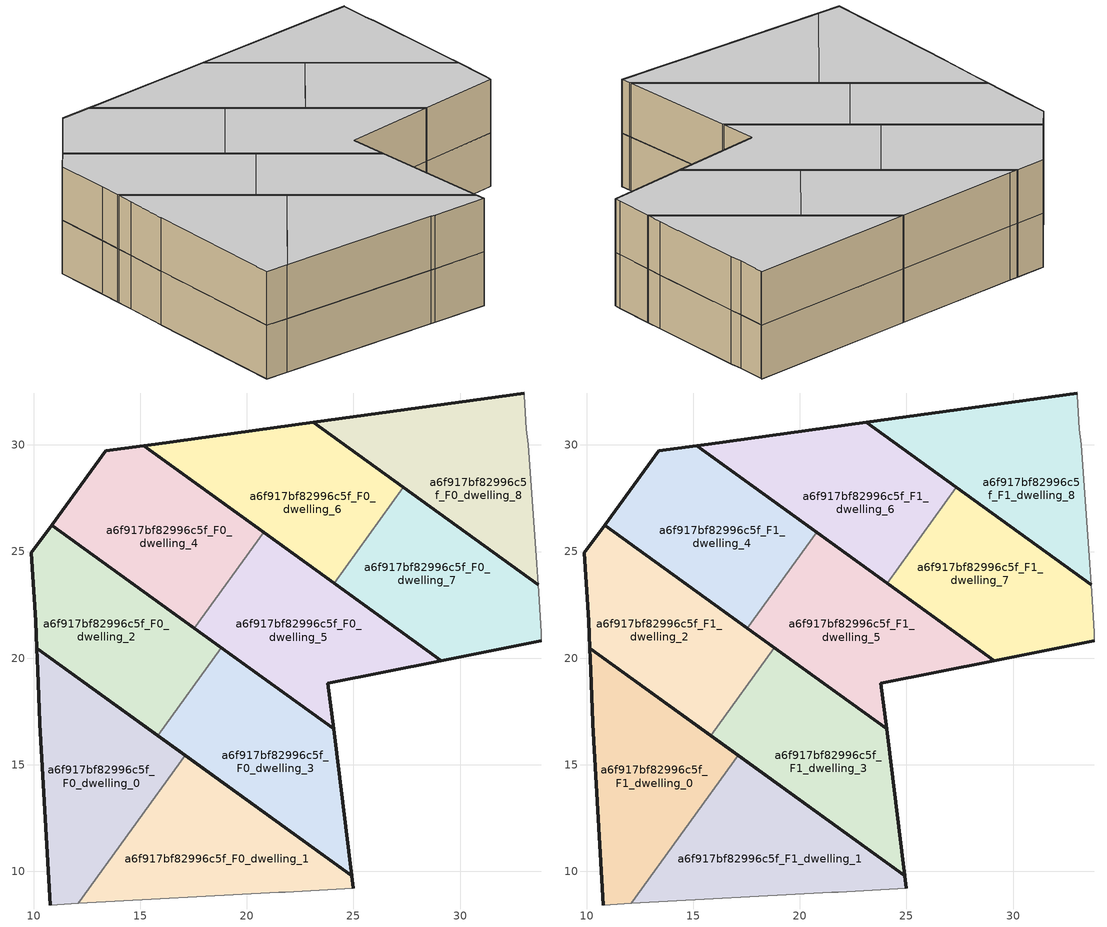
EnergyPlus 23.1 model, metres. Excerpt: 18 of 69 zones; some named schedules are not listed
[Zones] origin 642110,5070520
a6f917bf82996c5f_F0_dwelling_0
 floor ground (EU_floor_Construction): 12.1,8.5 17.11,15.44 10.14,20.48 10.19,19.43 10.29,16.97 10.29,16.93 10.79,8.43 z0
 wall outside (EU_wall_Construction): 10.79,8.43 10.29,16.93 10.29,16.97 10.19,19.43 10.14,20.48 17.11,15.44 z0:3
 wall adiabatic (EU_wall_Construction): 12.1,8.5 10.79,8.43 z0:3
 wall to a6f917bf82996c5f_F0_dwelling_1 (EU_wall_Construction): 17.11,15.44 12.1,8.5 z0:3
a6f917bf82996c5f_F0_dwelling_1
 floor ground (EU_floor_Construction): 24.99,9.22 24.92,9.8 17.11,15.44 12.1,8.5 21.49,9.02 21.79,9.02 z0
 wall outside (EU_wall_Construction): 17.11,15.44 24.92,9.8 24.99,9.22 z0:3
 wall adiabatic (EU_wall_Construction): 24.99,9.22 21.79,9.02 21.49,9.02 12.1,8.5 z0:3
a6f917bf82996c5f_F0_dwelling_2
 floor ground (EU_floor_Construction): 15.82,16.37 18.8,20.49 10.84,26.24 9.89,24.94 10.09,21.74 10.14,20.48 z0
 wall outside (EU_wall_Construction): 15.82,16.37 10.14,20.48 10.09,21.74 9.89,24.94 10.84,26.24 18.8,20.49 z0:3
 wall to a6f917bf82996c5f_F0_dwelling_3 (EU_wall_Construction): 18.8,20.49 15.82,16.37 z0:3
a6f917bf82996c5f_F0_dwelling_3
 floor ground (EU_floor_Construction): 24.92,9.8 24.06,16.69 18.8,20.49 15.82,16.37 z0
 wall outside (EU_wall_Construction): 18.8,20.49 24.06,16.69 24.92,9.8 15.82,16.37 z0:3
a6f917bf82996c5f_F0_dwelling_4
 floor ground (EU_floor_Construction): 17.54,21.4 20.79,25.9 15.16,29.97 13.39,29.74 10.84,26.24 z0
 wall outside (EU_wall_Construction): 17.54,21.4 10.84,26.24 13.39,29.74 15.16,29.97 20.79,25.9 z0:3
 wall to a6f917bf82996c5f_F0_dwelling_5 (EU_wall_Construction): 20.79,25.9 17.54,21.4 z0:3
a6f917bf82996c5f_F0_dwelling_5
 floor ground (EU_floor_Construction): 29.11,19.89 20.79,25.9 17.54,21.4 24.06,16.69 23.8,18.83 z0
 wall outside (EU_wall_Construction): 20.79,25.9 29.11,19.89 23.8,18.83 24.06,16.69 17.54,21.4 z0:3
a6f917bf82996c5f_F0_dwelling_6
 floor ground (EU_floor_Construction): 24.1,23.52 27.34,28.01 23.11,31.07 15.69,30.04 15.16,29.97 z0
 wall outside (EU_wall_Construction): 24.1,23.52 15.16,29.97 15.69,30.04 23.11,31.07 27.34,28.01 z0:3
 wall to a6f917bf82996c5f_F0_dwelling_7 (EU_wall_Construction): 27.34,28.01 24.1,23.52 z0:3
a6f917bf82996c5f_F0_dwelling_7
 floor ground (EU_floor_Construction): 33.81,20.83 33.81,21.23 33.67,23.44 27.34,28.01 24.1,23.52 29.11,19.89 z0
 wall outside (EU_wall_Construction): 33.81,20.83 29.11,19.89 24.1,23.52 / 27.34,28.01 33.67,23.44 z0:3
 wall adiabatic (EU_wall_Construction): 33.67,23.44 33.81,21.23 33.81,20.83 z0:3
a6f917bf82996c5f_F0_dwelling_8
 floor ground (EU_floor_Construction): 33.67,23.44 33.61,24.43 33.21,30.04 33.11,30.74 33.01,32.34 33.01,32.44 23.11,31.07 z0
 wall outside (EU_wall_Construction): 33.67,23.44 23.11,31.07 33.01,32.44 z0:3
 wall adiabatic (EU_wall_Construction): 33.01,32.44 33.01,32.34 33.11,30.74 33.21,30.04 33.61,24.43 33.67,23.44 z0:3
a6f917bf82996c5f_F1_dwelling_0
 floor to a6f917bf82996c5f_F0_dwelling_0 (EU_floor_Construction): 12.1,8.5 17.11,15.44 10.14,20.48 10.19,19.43 10.29,16.97 10.29,16.93 10.79,8.43 z3
 wall outside (EU_wall_Construction): 10.79,8.43 10.29,16.93 10.29,16.97 10.19,19.43 10.14,20.48 17.11,15.44 z3:6
 wall adiabatic (EU_wall_Construction): 12.1,8.5 10.79,8.43 z3:6
 wall to a6f917bf82996c5f_F1_dwelling_1 (EU_wall_Construction): 17.11,15.44 12.1,8.5 z3:6
 ceiling to a6f917bf82996c5f_F2_dwelling_0 (EU_floor_Construction): 17.11,15.44 12.1,8.5 10.79,8.43 10.29,16.93 10.29,16.97 10.19,19.43 10.14,20.48 z6
a6f917bf82996c5f_F1_dwelling_1
 floor to a6f917bf82996c5f_F0_dwelling_1 (EU_floor_Construction): 24.99,9.22 24.92,9.8 17.11,15.44 12.1,8.5 21.49,9.02 21.79,9.02 z3
 wall outside (EU_wall_Construction): 17.11,15.44 24.92,9.8 24.99,9.22 z3:6
 wall adiabatic (EU_wall_Construction): 24.99,9.22 21.79,9.02 21.49,9.02 12.1,8.5 z3:6
 ceiling to a6f917bf82996c5f_F2_dwelling_1 (EU_floor_Construction): 24.92,9.8 24.99,9.22 21.79,9.02 21.49,9.02 12.1,8.5 17.11,15.44 z6
a6f917bf82996c5f_F1_dwelling_2
 floor to a6f917bf82996c5f_F0_dwelling_2 (EU_floor_Construction): 15.82,16.37 18.8,20.49 10.84,26.24 9.89,24.94 10.09,21.74 10.14,20.48 z3
 wall outside (EU_wall_Construction): 15.82,16.37 10.14,20.48 10.09,21.74 9.89,24.94 10.84,26.24 18.8,20.49 z3:6
 wall to a6f917bf82996c5f_F1_dwelling_3 (EU_wall_Construction): 18.8,20.49 15.82,16.37 z3:6
 ceiling to a6f917bf82996c5f_F2_dwelling_2 (EU_floor_Construction): 18.8,20.49 15.82,16.37 10.14,20.48 10.09,21.74 9.89,24.94 10.84,26.24 z6
a6f917bf82996c5f_F1_dwelling_3
 floor to a6f917bf82996c5f_F0_dwelling_3 (EU_floor_Construction): 24.92,9.8 24.06,16.69 18.8,20.49 15.82,16.37 z3
 wall outside (EU_wall_Construction): 18.8,20.49 24.06,16.69 24.92,9.8 15.82,16.37 z3:6
 ceiling to a6f917bf82996c5f_F2_dwelling_3 (EU_floor_Construction): 24.06,16.69 24.92,9.8 15.82,16.37 18.8,20.49 z6
a6f917bf82996c5f_F1_dwelling_4
 floor to a6f917bf82996c5f_F0_dwelling_4 (EU_floor_Construction): 17.54,21.4 20.79,25.9 15.16,29.97 13.39,29.74 10.84,26.24 z3
 wall outside (EU_wall_Construction): 17.54,21.4 10.84,26.24 13.39,29.74 15.16,29.97 20.79,25.9 z3:6
 wall to a6f917bf82996c5f_F1_dwelling_5 (EU_wall_Construction): 20.79,25.9 17.54,21.4 z3:6
 ceiling to a6f917bf82996c5f_F2_dwelling_4 (EU_floor_Construction): 20.79,25.9 17.54,21.4 10.84,26.24 13.39,29.74 15.16,29.97 z6
a6f917bf82996c5f_F1_dwelling_5
 floor to a6f917bf82996c5f_F0_dwelling_5 (EU_floor_Construction): 29.11,19.89 20.79,25.9 17.54,21.4 24.06,16.69 23.8,18.83 z3
 wall outside (EU_wall_Construction): 20.79,25.9 29.11,19.89 23.8,18.83 24.06,16.69 17.54,21.4 z3:6
 ceiling to a6f917bf82996c5f_F2_dwelling_5 (EU_floor_Construction): 29.11,19.89 23.8,18.83 24.06,16.69 17.54,21.4 20.79,25.9 z6
a6f917bf82996c5f_F1_dwelling_6
 floor to a6f917bf82996c5f_F0_dwelling_6 (EU_floor_Construction): 24.1,23.52 27.34,28.01 23.11,31.07 15.69,30.04 15.16,29.97 z3
 wall outside (EU_wall_Construction): 24.1,23.52 15.16,29.97 15.69,30.04 23.11,31.07 27.34,28.01 z3:6
 wall to a6f917bf82996c5f_F1_dwelling_7 (EU_wall_Construction): 27.34,28.01 24.1,23.52 z3:6
 ceiling to a6f917bf82996c5f_F2_dwelling_6 (EU_floor_Construction): 27.34,28.01 24.1,23.52 15.16,29.97 15.69,30.04 23.11,31.07 z6
a6f917bf82996c5f_F1_dwelling_7
 floor to a6f917bf82996c5f_F0_dwelling_7 (EU_floor_Construction): 33.81,20.83 33.81,21.23 33.67,23.44 27.34,28.01 24.1,23.52 29.11,19.89 z3
 wall outside (EU_wall_Construction): 33.81,20.83 29.11,19.89 24.1,23.52 / 27.34,28.01 33.67,23.44 z3:6
 wall adiabatic (EU_wall_Construction): 33.67,23.44 33.81,21.23 33.81,20.83 z3:6
 ceiling to a6f917bf82996c5f_F2_dwelling_7 (EU_floor_Construction): 33.67,23.44 33.81,21.23 33.81,20.83 29.11,19.89 24.1,23.52 27.34,28.01 z6
a6f917bf82996c5f_F1_dwelling_8
 floor to a6f917bf82996c5f_F0_dwelling_8 (EU_floor_Construction): 33.67,23.44 33.61,24.43 33.21,30.04 33.11,30.74 33.01,32.34 33.01,32.44 23.11,31.07 z3
 wall outside (EU_wall_Construction): 33.67,23.44 23.11,31.07 33.01,32.44 z3:6
 wall adiabatic (EU_wall_Construction): 33.01,32.44 33.01,32.34 33.11,30.74 33.21,30.04 33.61,24.43 33.67,23.44 z3:6
 ceiling to a6f917bf82996c5f_F2_dwelling_8 (EU_floor_Construction): 33.01,32.44 33.01,32.34 33.11,30.74 33.21,30.04 33.61,24.43 33.67,23.44 23.11,31.07 z6
[Building]
EU S2 Campaign: North Axis=0; Terrain=City; Solar Distribution=FullExterior
[Site:Location]
Lyon-Bron: Latitude=45.75; Longitude=5; Time Zone=1; Elevation=198
[SizingPeriod:WeatherFileDays]
AnnualSizingPeriod: Begin Month=1; Begin Day of Month=1; End Month=12; End Day of Month=31; Day of Week for Start Day=Monday; Use Weather File Daylight Saving Period=No; Use Weather File Rain and Snow Indicators=No
[MATERIAL]
EU_InternalMass_Material: Roughness=MediumRough; Thickness=0.1; Conductivity=1; Density=1800; Specific Heat=900; Thermal Absorptance=0.9; Solar Absorptance=0.7; Visible Absorptance=0.7
[MATERIAL:NOMASS] Roughness=MediumRough; Thermal Absorptance=0.9; Solar Absorptance=0.7; Visible Absorptance=0.7
Name | Thermal Resistance
EU_wall_NoMass | 1.97775
EU_floor_NoMass | 1.84812
[CONSTRUCTION]
EU_wall_Construction: EU_wall_NoMass
EU_floor_Construction: EU_floor_NoMass
EU_InternalMass_Construction: EU_InternalMass_Material
[ZONE] Type=1; Multiplier=1; Ceiling Height=autocalculate; Floor Area=autocalculate; Part of Total Floor Area=Yes
Name | Volume
a6f917bf82996c5f_F0_dwelling_0; a6f917bf82996c5f_F1_dwelling_0 | 135.089
a6f917bf82996c5f_F0_dwelling_1; a6f917bf82996c5f_F1_dwelling_1 | 135.078
a6f917bf82996c5f_F0_dwelling_2; a6f917bf82996c5f_F1_dwelling_2 | 135.057
a6f917bf82996c5f_F0_dwelling_3; a6f917bf82996c5f_F1_dwelling_3; a6f917bf82996c5f_F0_dwelling_8; a6f917bf82996c5f_F1_dwelling_8 | 135.07
a6f917bf82996c5f_F0_dwelling_4; a6f917bf82996c5f_F1_dwelling_4 | 135.064
a6f917bf82996c5f_F0_dwelling_5; a6f917bf82996c5f_F1_dwelling_5 | 135.063
a6f917bf82996c5f_F0_dwelling_6; a6f917bf82996c5f_F1_dwelling_6 | 135.075
a6f917bf82996c5f_F0_dwelling_7; a6f917bf82996c5f_F1_dwelling_7 | 135.065
[INTERNALMASS] Construction=EU_InternalMass_Construction
Name | Zone or ZoneList | Surface Area
a6f917bf82996c5f_F0_dwelling_0_EU_InternalMass | a6f917bf82996c5f_F0_dwelling_0 | 45.0292
a6f917bf82996c5f_F0_dwelling_1_EU_InternalMass | a6f917bf82996c5f_F0_dwelling_1 | 45.0256
a6f917bf82996c5f_F0_dwelling_2_EU_InternalMass | a6f917bf82996c5f_F0_dwelling_2 | 45.0197
a6f917bf82996c5f_F0_dwelling_3_EU_InternalMass | a6f917bf82996c5f_F0_dwelling_3 | 45.0231
a6f917bf82996c5f_F0_dwelling_4_EU_InternalMass | a6f917bf82996c5f_F0_dwelling_4 | 45.0202
a6f917bf82996c5f_F0_dwelling_5_EU_InternalMass | a6f917bf82996c5f_F0_dwelling_5 | 45.0201
a6f917bf82996c5f_F0_dwelling_6_EU_InternalMass | a6f917bf82996c5f_F0_dwelling_6 | 45.0237
a6f917bf82996c5f_F0_dwelling_7_EU_InternalMass | a6f917bf82996c5f_F0_dwelling_7 | 45.0224
a6f917bf82996c5f_F0_dwelling_8_EU_InternalMass | a6f917bf82996c5f_F0_dwelling_8 | 45.0229
a6f917bf82996c5f_F1_dwelling_0_EU_InternalMass | a6f917bf82996c5f_F1_dwelling_0 | 45.0292
a6f917bf82996c5f_F1_dwelling_1_EU_InternalMass | a6f917bf82996c5f_F1_dwelling_1 | 45.0256
a6f917bf82996c5f_F1_dwelling_2_EU_InternalMass | a6f917bf82996c5f_F1_dwelling_2 | 45.0197
a6f917bf82996c5f_F1_dwelling_3_EU_InternalMass | a6f917bf82996c5f_F1_dwelling_3 | 45.0231
a6f917bf82996c5f_F1_dwelling_4_EU_InternalMass | a6f917bf82996c5f_F1_dwelling_4 | 45.0202
a6f917bf82996c5f_F1_dwelling_5_EU_InternalMass | a6f917bf82996c5f_F1_dwelling_5 | 45.0201
a6f917bf82996c5f_F1_dwelling_6_EU_InternalMass | a6f917bf82996c5f_F1_dwelling_6 | 45.0237
a6f917bf82996c5f_F1_dwelling_7_EU_InternalMass | a6f917bf82996c5f_F1_dwelling_7 | 45.0224
a6f917bf82996c5f_F1_dwelling_8_EU_InternalMass | a6f917bf82996c5f_F1_dwelling_8 | 45.0229
[OTHEREQUIPMENT] Fuel Type=Electricity; Design Level Calculation Method=Watts/Area; Power per Zone Floor Area=1; Fraction Latent=0; Fraction Radiant=0; Fraction Lost=0; Carbon Dioxide Generation Rate=0; EndUse Subcategory=EU_Step8_InternalGains
Name | Zone or ZoneList or Space or SpaceList | Schedule
EU_Step8_InternalGain_a6f917bf82996c5f_F0_dwelling_0_f000 | a6f917bf82996c5f_F0_dwelling_0 | EU_Step8_GainSchedule_a6f917bf82996c5f_F0_dwelling_0_f000
EU_Step8_InternalGain_a6f917bf82996c5f_F0_dwelling_1_f000 | a6f917bf82996c5f_F0_dwelling_1 | EU_Step8_GainSchedule_a6f917bf82996c5f_F0_dwelling_1_f000
EU_Step8_InternalGain_a6f917bf82996c5f_F0_dwelling_2_f000 | a6f917bf82996c5f_F0_dwelling_2 | EU_Step8_GainSchedule_a6f917bf82996c5f_F0_dwelling_2_f000
EU_Step8_InternalGain_a6f917bf82996c5f_F0_dwelling_3_f000 | a6f917bf82996c5f_F0_dwelling_3 | EU_Step8_GainSchedule_a6f917bf82996c5f_F0_dwelling_3_f000
EU_Step8_InternalGain_a6f917bf82996c5f_F0_dwelling_4_f000 | a6f917bf82996c5f_F0_dwelling_4 | EU_Step8_GainSchedule_a6f917bf82996c5f_F0_dwelling_4_f000
EU_Step8_InternalGain_a6f917bf82996c5f_F0_dwelling_5_f000 | a6f917bf82996c5f_F0_dwelling_5 | EU_Step8_GainSchedule_a6f917bf82996c5f_F0_dwelling_5_f000
EU_Step8_InternalGain_a6f917bf82996c5f_F0_dwelling_6_f000 | a6f917bf82996c5f_F0_dwelling_6 | EU_Step8_GainSchedule_a6f917bf82996c5f_F0_dwelling_6_f000
EU_Step8_InternalGain_a6f917bf82996c5f_F0_dwelling_7_f000 | a6f917bf82996c5f_F0_dwelling_7 | EU_Step8_GainSchedule_a6f917bf82996c5f_F0_dwelling_7_f000
EU_Step8_InternalGain_a6f917bf82996c5f_F0_dwelling_8_f000 | a6f917bf82996c5f_F0_dwelling_8 | EU_Step8_GainSchedule_a6f917bf82996c5f_F0_dwelling_8_f000
EU_Step8_InternalGain_a6f917bf82996c5f_F1_dwelling_0_f000 | a6f917bf82996c5f_F1_dwelling_0 | EU_Step8_GainSchedule_a6f917bf82996c5f_F1_dwelling_0_f000
EU_Step8_InternalGain_a6f917bf82996c5f_F1_dwelling_1_f000 | a6f917bf82996c5f_F1_dwelling_1 | EU_Step8_GainSchedule_a6f917bf82996c5f_F1_dwelling_1_f000
EU_Step8_InternalGain_a6f917bf82996c5f_F1_dwelling_2_f000 | a6f917bf82996c5f_F1_dwelling_2 | EU_Step8_GainSchedule_a6f917bf82996c5f_F1_dwelling_2_f000
EU_Step8_InternalGain_a6f917bf82996c5f_F1_dwelling_3_f000 | a6f917bf82996c5f_F1_dwelling_3 | EU_Step8_GainSchedule_a6f917bf82996c5f_F1_dwelling_3_f000
EU_Step8_InternalGain_a6f917bf82996c5f_F1_dwelling_4_f000 | a6f917bf82996c5f_F1_dwelling_4 | EU_Step8_GainSchedule_a6f917bf82996c5f_F1_dwelling_4_f000
EU_Step8_InternalGain_a6f917bf82996c5f_F1_dwelling_5_f000 | a6f917bf82996c5f_F1_dwelling_5 | EU_Step8_GainSchedule_a6f917bf82996c5f_F1_dwelling_5_f000
EU_Step8_InternalGain_a6f917bf82996c5f_F1_dwelling_6_f000 | a6f917bf82996c5f_F1_dwelling_6 | EU_Step8_GainSchedule_a6f917bf82996c5f_F1_dwelling_6_f000
EU_Step8_InternalGain_a6f917bf82996c5f_F1_dwelling_7_f000 | a6f917bf82996c5f_F1_dwelling_7 | EU_Step8_GainSchedule_a6f917bf82996c5f_F1_dwelling_7_f000
EU_Step8_InternalGain_a6f917bf82996c5f_F1_dwelling_8_f000 | a6f917bf82996c5f_F1_dwelling_8 | EU_Step8_GainSchedule_a6f917bf82996c5f_F1_dwelling_8_f000
[ZONEVENTILATION:DESIGNFLOWRATE] Schedule=EU_AlwaysOn; Design Flow Rate Calculation Method=AirChanges/Hour; Air Changes per Hour=0.759424; Ventilation Type=Natural; Fan Pressure Rise=0; Fan Total Efficiency=1; Constant Term Coefficient=1; Temperature Term Coefficient=0; Velocity Term Coefficient=0; Velocity Squared Term Coefficient=0; Minimum Indoor Temperature=-100; Maximum Indoor Temperature=100; Delta Temperature=-100; Minimum Outdoor Temperature=-100; Maximum Outdoor Temperature=100; Maximum Wind Speed=40
Name | Zone or ZoneList or Space or SpaceList
EU_ConstantAir_a6f917bf82996c5f_F0_dwelling_0 | a6f917bf82996c5f_F0_dwelling_0
EU_ConstantAir_a6f917bf82996c5f_F0_dwelling_1 | a6f917bf82996c5f_F0_dwelling_1
EU_ConstantAir_a6f917bf82996c5f_F0_dwelling_2 | a6f917bf82996c5f_F0_dwelling_2
EU_ConstantAir_a6f917bf82996c5f_F0_dwelling_3 | a6f917bf82996c5f_F0_dwelling_3
EU_ConstantAir_a6f917bf82996c5f_F0_dwelling_4 | a6f917bf82996c5f_F0_dwelling_4
EU_ConstantAir_a6f917bf82996c5f_F0_dwelling_5 | a6f917bf82996c5f_F0_dwelling_5
EU_ConstantAir_a6f917bf82996c5f_F0_dwelling_6 | a6f917bf82996c5f_F0_dwelling_6
EU_ConstantAir_a6f917bf82996c5f_F0_dwelling_7 | a6f917bf82996c5f_F0_dwelling_7
EU_ConstantAir_a6f917bf82996c5f_F0_dwelling_8 | a6f917bf82996c5f_F0_dwelling_8
EU_ConstantAir_a6f917bf82996c5f_F1_dwelling_0 | a6f917bf82996c5f_F1_dwelling_0
EU_ConstantAir_a6f917bf82996c5f_F1_dwelling_1 | a6f917bf82996c5f_F1_dwelling_1
EU_ConstantAir_a6f917bf82996c5f_F1_dwelling_2 | a6f917bf82996c5f_F1_dwelling_2
EU_ConstantAir_a6f917bf82996c5f_F1_dwelling_3 | a6f917bf82996c5f_F1_dwelling_3
EU_ConstantAir_a6f917bf82996c5f_F1_dwelling_4 | a6f917bf82996c5f_F1_dwelling_4
EU_ConstantAir_a6f917bf82996c5f_F1_dwelling_5 | a6f917bf82996c5f_F1_dwelling_5
EU_ConstantAir_a6f917bf82996c5f_F1_dwelling_6 | a6f917bf82996c5f_F1_dwelling_6
EU_ConstantAir_a6f917bf82996c5f_F1_dwelling_7 | a6f917bf82996c5f_F1_dwelling_7
EU_ConstantAir_a6f917bf82996c5f_F1_dwelling_8 | a6f917bf82996c5f_F1_dwelling_8
[HVACTEMPLATE:THERMOSTAT] Constant Heating Setpoint=20; Constant Cooling Setpoint=50
EU_HeatOnly_a6f917bf82996c5f_F0_dwelling_0; EU_HeatOnly_a6f917bf82996c5f_F0_dwelling_1; EU_HeatOnly_a6f917bf82996c5f_F0_dwelling_2; EU_HeatOnly_a6f917bf82996c5f_F0_dwelling_3; EU_HeatOnly_a6f917bf82996c5f_F0_dwelling_4; EU_HeatOnly_a6f917bf82996c5f_F0_dwelling_5; EU_HeatOnly_a6f917bf82996c5f_F0_dwelling_6; EU_HeatOnly_a6f917bf82996c5f_F0_dwelling_7; EU_HeatOnly_a6f917bf82996c5f_F0_dwelling_8; EU_HeatOnly_a6f917bf82996c5f_F1_dwelling_0; EU_HeatOnly_a6f917bf82996c5f_F1_dwelling_1; EU_HeatOnly_a6f917bf82996c5f_F1_dwelling_2; EU_HeatOnly_a6f917bf82996c5f_F1_dwelling_3; EU_HeatOnly_a6f917bf82996c5f_F1_dwelling_4; EU_HeatOnly_a6f917bf82996c5f_F1_dwelling_5; EU_HeatOnly_a6f917bf82996c5f_F1_dwelling_6; EU_HeatOnly_a6f917bf82996c5f_F1_dwelling_7; EU_HeatOnly_a6f917bf82996c5f_F1_dwelling_8; EU_HeatOnly_a6f917bf82996c5f_F2_dwelling_0; EU_HeatOnly_a6f917bf82996c5f_F2_dwelling_1; EU_HeatOnly_a6f917bf82996c5f_F2_dwelling_2; EU_HeatOnly_a6f917bf82996c5f_F2_dwelling_3; EU_HeatOnly_a6f917bf82996c5f_F2_dwelling_4; EU_HeatOnly_a6f917bf82996c5f_F2_dwelling_5; EU_HeatOnly_a6f917bf82996c5f_F2_dwelling_6; EU_HeatOnly_a6f917bf82996c5f_F2_dwelling_7; EU_HeatOnly_a6f917bf82996c5f_F2_dwelling_8; EU_HeatOnly_a6f917bf82996c5f_F3_dwelling_0; EU_HeatOnly_a6f917bf82996c5f_F3_dwelling_1; EU_HeatOnly_a6f917bf82996c5f_F3_dwelling_2; EU_HeatOnly_a6f917bf82996c5f_F3_dwelling_3; EU_HeatOnly_a6f917bf82996c5f_F3_dwelling_4; EU_HeatOnly_a6f917bf82996c5f_F3_dwelling_5; EU_HeatOnly_a6f917bf82996c5f_F3_dwelling_6; EU_HeatOnly_a6f917bf82996c5f_F3_dwelling_7; EU_HeatOnly_a6f917bf82996c5f_F3_dwelling_8; EU_HeatOnly_a6f917bf82996c5f_F4_dwelling_0; EU_HeatOnly_a6f917bf82996c5f_F4_dwelling_1; EU_HeatOnly_a6f917bf82996c5f_F4_dwelling_2; EU_HeatOnly_a6f917bf82996c5f_F4_dwelling_3; EU_HeatOnly_a6f917bf82996c5f_F4_dwelling_4; EU_HeatOnly_a6f917bf82996c5f_F4_dwelling_5; EU_HeatOnly_a6f917bf82996c5f_F4_dwelling_6
